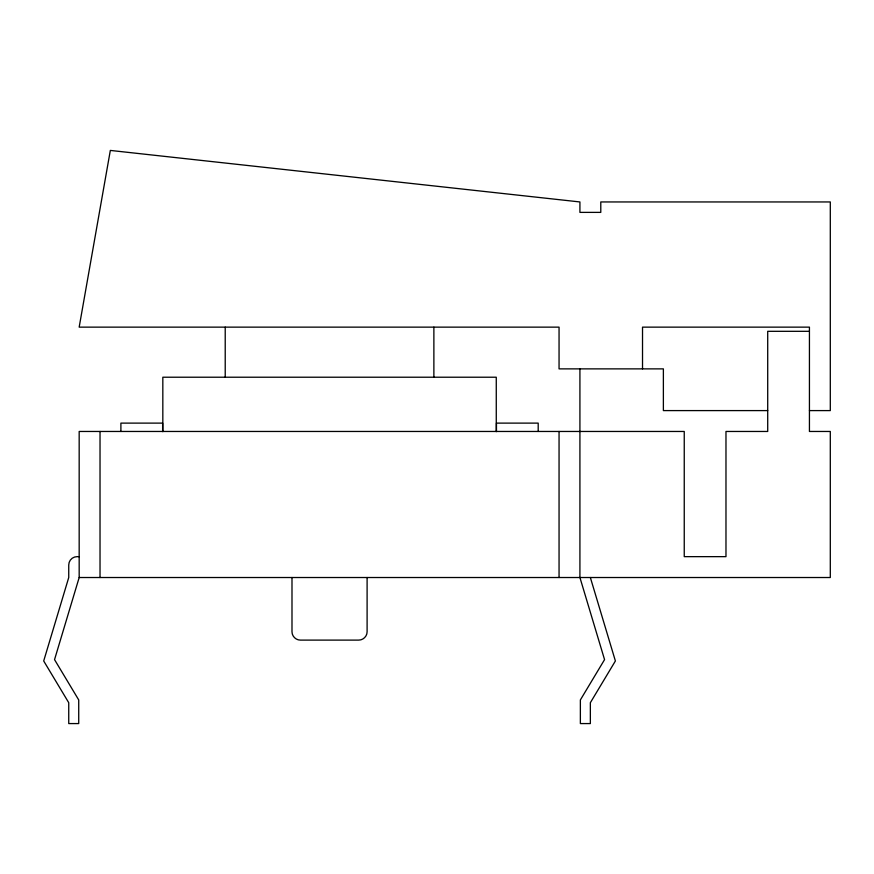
<?xml version="1.0" encoding="UTF-8"?>
<svg xmlns="http://www.w3.org/2000/svg" width="874" height="874" viewBox="0 0 874 874"><rect width="100%" height="100%" fill="white"/><g stroke="black" fill="none" stroke-linecap="round" stroke-linejoin="round"><path stroke-width="1.31" d="M809.433 331.312L767.711 331.312L767.711 431.461L725.977 431.461L725.977 556.651L684.244 556.651L684.244 431.461L79.173 431.461L79.173 577.517L54.538 659.619L78.726 699.943L78.726 723.574L68.74 723.574L68.74 702.707L43.7 660.973L68.74 577.517L68.74 564.997A8.347 8.347 0 0 1 77.087 556.651L79.173 556.651M767.711 410.594L663.377 410.594L663.377 368.872L559.054 368.872L559.054 327.138L79.173 327.138L110.332 150.426L579.921 201.949L579.921 212.382L600.788 212.382L600.788 201.949L830.3 201.949L830.3 410.594L809.433 410.594M79.173 577.517L830.3 577.517L830.3 431.461L809.433 431.461L809.433 327.138L642.521 327.138L642.521 368.872M590.354 577.517L615.394 660.973L590.354 702.707L590.354 723.574L580.369 723.574L580.369 699.943L604.557 659.619L579.921 577.517L579.921 368.872M559.054 431.461L559.054 577.517M538.198 431.461L538.198 423.114L496.465 423.114L496.465 431.461M496.268 431.647L496.268 377.218L162.826 377.218L162.826 431.647M433.875 327.138L433.875 377.218M367.102 577.517L367.102 631.76C367.167 636.261 363.158 640.183 358.69 640.107L300.405 640.107C295.936 640.183 291.927 636.261 291.992 631.76L291.992 577.517M225.219 327.138L225.219 377.218M162.63 431.461L162.63 423.114L120.896 423.114L120.896 431.461M100.029 431.461L100.029 577.517"/></g></svg>
